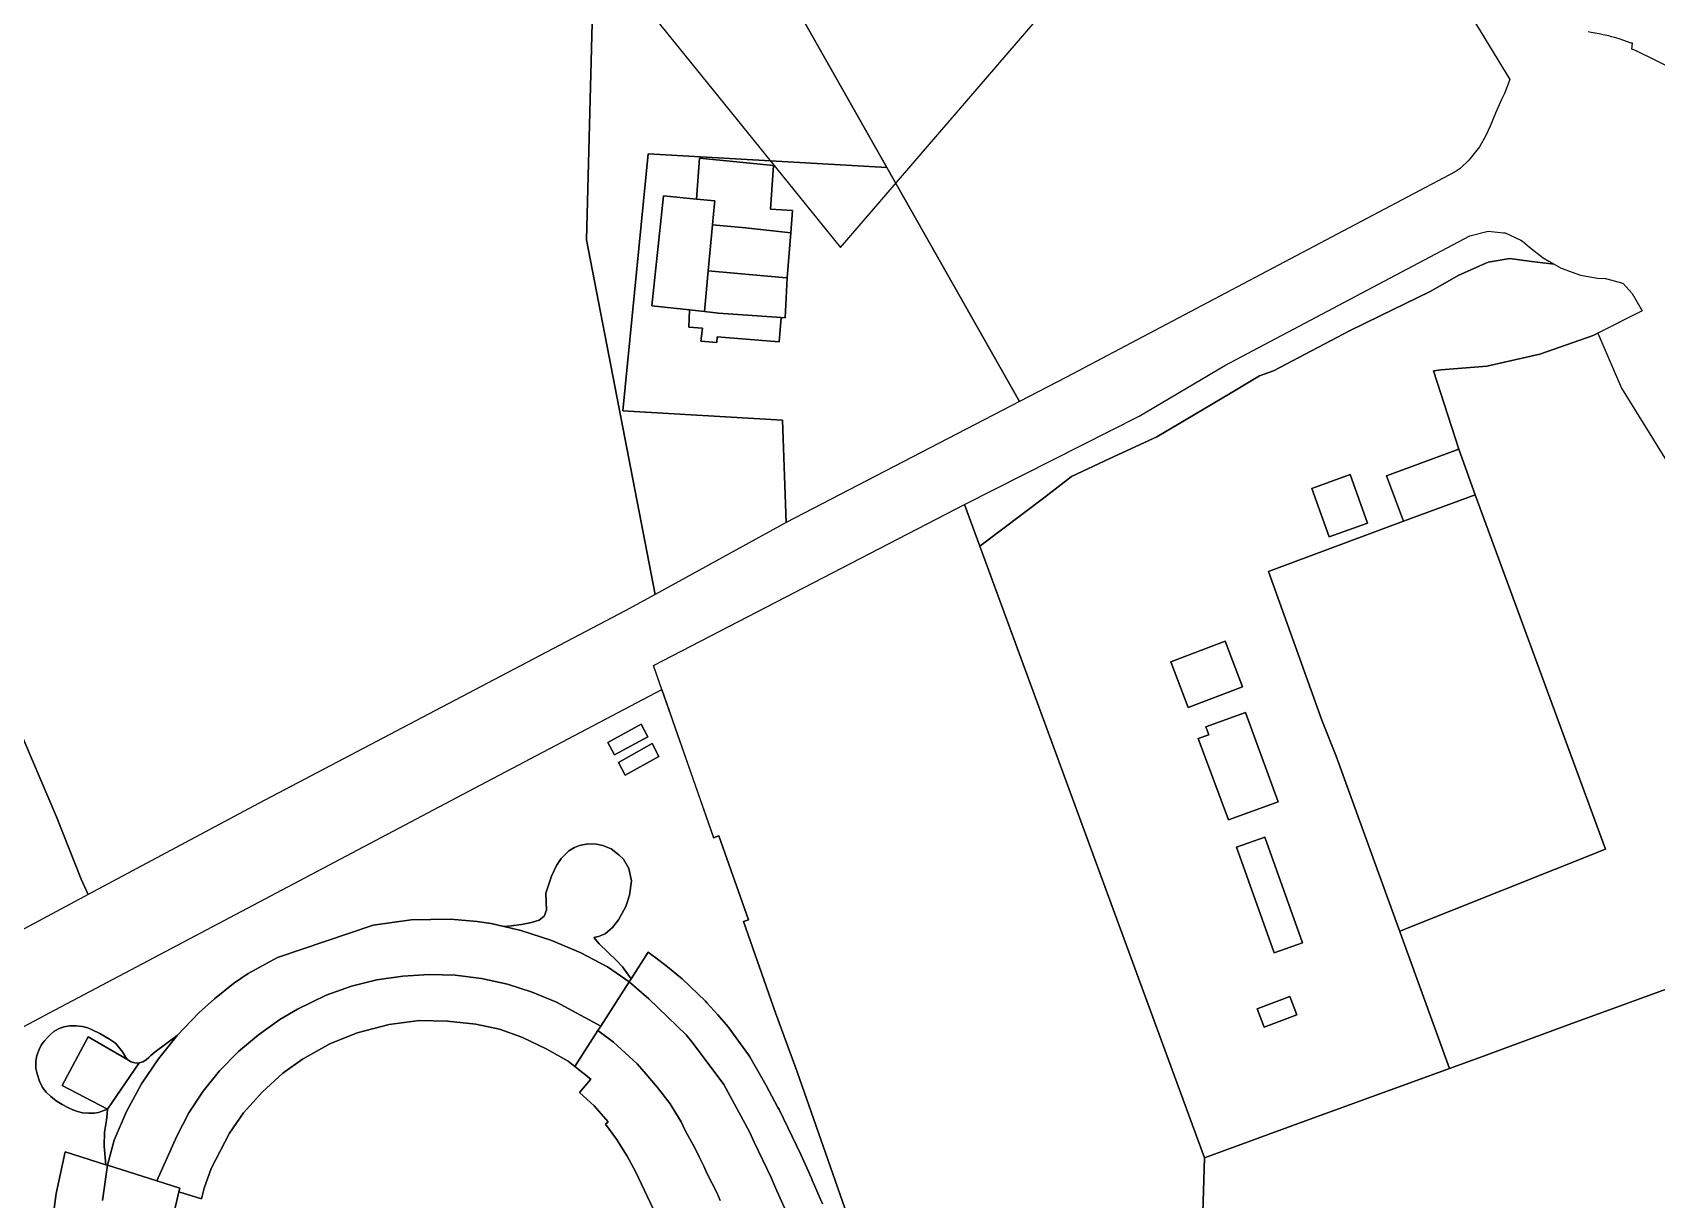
# Model space of a CAD drawing. Header units: millimetres. Extents: x 1888 to 2040, y 1705 to 1894.
# Drawn here: x 1930.7395 to 1931.1197, y 1831.7941 to 1832.0673 of the extents above; entities that cross this region are included whole.
import ezdxf

# ---------------------------------------------------------------- set-up
doc = ezdxf.new("R2010")
doc.units = ezdxf.units.MM

# ---------------------------------------------------------------- blocks, each defined once
blk = doc.blocks.new('mall')
at = {"linetype": 'Continuous'}
for p, q in [((-94635.8, -3830.79), (-93868.1, -4778.78)), ((-93868.1, -4778.78), (-93482.74, -4331.39))]:
    blk.add_line(p, q, dxfattribs=at)

msp = doc.modelspace()

# ---------------------------------------------------------------- linework, layer by layer
for p, q in [((1930.89794, 1832.10916), (1930.93954, 1832.03569)), ((1930.93954, 1832.03569), (1930.89794, 1832.10916)), ((1930.87117, 1832.09317), (1930.86926, 1832.01874)), ((1930.86926, 1832.01874), (1930.87117, 1832.09317)), ((1930.87117, 1832.09317), (1930.86926, 1832.01874)), ((1930.86926, 1832.01874), (1930.87117, 1832.09317)), ((1931.06856, 1832.08384), (1931.08536, 1832.05631)), ((1931.06856, 1832.08384), (1931.08536, 1832.05631)), ((1931.10444, 1832.06724), (1931.1037, 1832.06746)), ((1931.10444, 1832.06724), (1931.1037, 1832.06746)), ((1931.10535, 1832.06712), (1931.10444, 1832.06724)), ((1931.10535, 1832.06712), (1931.10444, 1832.06724)), ((1931.10626, 1832.06693), (1931.10535, 1832.06712)), ((1931.10626, 1832.06693), (1931.10535, 1832.06712)), ((1931.10722, 1832.06675), (1931.10626, 1832.06693)), ((1931.10722, 1832.06675), (1931.10626, 1832.06693)), ((1931.10852, 1832.06646), (1931.10722, 1832.06675)), ((1931.10852, 1832.06646), (1931.10722, 1832.06675)), ((1931.10917, 1832.0663), (1931.10852, 1832.06646)), ((1931.10917, 1832.0663), (1931.10852, 1832.06646)), ((1931.10987, 1832.06609), (1931.10917, 1832.0663)), ((1931.10987, 1832.06609), (1931.10917, 1832.0663)), ((1931.11094, 1832.06581), (1931.10987, 1832.06609)), ((1931.11094, 1832.06581), (1931.10987, 1832.06609)), ((1931.11374, 1832.0648), (1931.11094, 1832.06581)), ((1931.11374, 1832.0648), (1931.11094, 1832.06581)), ((1931.11407, 1832.06479), (1931.11374, 1832.0648)), ((1931.11407, 1832.06479), (1931.11374, 1832.0648)), ((1931.11392, 1832.06336), (1931.11407, 1832.06479)), ((1931.11392, 1832.06336), (1931.11407, 1832.06479)), ((1931.11466, 1832.06317), (1931.11392, 1832.06336)), ((1931.11466, 1832.06317), (1931.11392, 1832.06336)), ((1931.12591, 1832.05761), (1931.11466, 1832.06317)), ((1931.12591, 1832.05761), (1931.11466, 1832.06317)), ((1931.08536, 1832.05631), (1931.08416, 1832.05297)), ((1931.08536, 1832.05631), (1931.08416, 1832.05297)), ((1931.08343, 1832.05156), (1931.08198, 1832.04843)), ((1931.08343, 1832.05156), (1931.08198, 1832.04843)), ((1931.08416, 1832.05297), (1931.08343, 1832.05156)), ((1931.08416, 1832.05297), (1931.08343, 1832.05156)), ((1931.08198, 1832.04843), (1931.08075, 1832.04539)), ((1931.08198, 1832.04843), (1931.08075, 1832.04539)), ((1931.08075, 1832.04539), (1931.07973, 1832.04317)), ((1931.08075, 1832.04539), (1931.07973, 1832.04317)), ((1931.07825, 1832.0405), (1931.07576, 1832.03743)), ((1931.07825, 1832.0405), (1931.07576, 1832.03743)), ((1931.07973, 1832.04317), (1931.07825, 1832.0405)), ((1931.07973, 1832.04317), (1931.07825, 1832.0405)), ((1930.88368, 1832.03888), (1930.87774, 1831.97875)), ((1930.87774, 1831.97875), (1930.88368, 1832.03888)), ((1930.93954, 1832.03569), (1930.88368, 1832.03888)), ((1930.88368, 1832.03888), (1930.93954, 1832.03569)), ((1930.8957, 1832.03783), (1930.89499, 1832.02829)), ((1930.89499, 1832.02829), (1930.8957, 1832.03783)), ((1930.91297, 1832.03616), (1930.8957, 1832.03783)), ((1930.8957, 1832.03783), (1930.91297, 1832.03616)), ((1930.91228, 1832.02596), (1930.91297, 1832.03616)), ((1930.91297, 1832.03616), (1930.91228, 1832.02596)), ((1930.97057, 1831.98089), (1930.93954, 1832.03569)), ((1930.93954, 1832.03569), (1930.97057, 1831.98089)), ((1931.07576, 1832.03743), (1931.07377, 1832.03546)), ((1931.07576, 1832.03743), (1931.07377, 1832.03546)), ((1931.07254, 1832.0347), (1930.98157, 1831.98661)), ((1931.07254, 1832.0347), (1930.98157, 1831.98661)), ((1931.07377, 1832.03546), (1931.07254, 1832.0347)), ((1931.07377, 1832.03546), (1931.07254, 1832.0347)), ((1930.88728, 1832.02905), (1930.88453, 1832.00331)), ((1930.88453, 1832.00331), (1930.88728, 1832.02905)), ((1930.89499, 1832.02829), (1930.88728, 1832.02905)), ((1930.88728, 1832.02905), (1930.89499, 1832.02829)), ((1930.89499, 1832.02829), (1930.89928, 1832.02786)), ((1930.89928, 1832.02786), (1930.89499, 1832.02829)), ((1930.89922, 1832.02724), (1930.89871, 1832.0223)), ((1930.89871, 1832.0223), (1930.89922, 1832.02724)), ((1930.89928, 1832.02786), (1930.89922, 1832.02724)), ((1930.89922, 1832.02724), (1930.89928, 1832.02786)), ((1930.91748, 1832.02561), (1930.91228, 1832.02596)), ((1930.91228, 1832.02596), (1930.91748, 1832.02561)), ((1930.91706, 1832.02042), (1930.91748, 1832.02561)), ((1930.91748, 1832.02561), (1930.91706, 1832.02042)), ((1930.89871, 1832.0223), (1930.89771, 1832.01146)), ((1930.89771, 1832.01146), (1930.89871, 1832.0223)), ((1930.89871, 1832.0223), (1930.90649, 1832.02158)), ((1930.90649, 1832.02158), (1930.89871, 1832.0223)), ((1930.90649, 1832.02158), (1930.91706, 1832.02042)), ((1930.91706, 1832.02042), (1930.90649, 1832.02158)), ((1931.07602, 1832.01971), (1931.0803, 1832.0208)), ((1931.07602, 1832.01971), (1931.0803, 1832.0208)), ((1931.0803, 1832.0208), (1931.08388, 1832.02042)), ((1931.0803, 1832.0208), (1931.08388, 1832.02042)), ((1930.86926, 1832.01874), (1930.88532, 1831.93574)), ((1930.88532, 1831.93574), (1930.86926, 1832.01874)), ((1930.86926, 1832.01874), (1930.88532, 1831.93574)), ((1930.88532, 1831.93574), (1930.86926, 1832.01874)), ((1930.91621, 1832.00989), (1930.91706, 1832.02042)), ((1930.91706, 1832.02042), (1930.91621, 1832.00989)), ((1931.01862, 1831.98935), (1931.07602, 1832.01971)), ((1931.01862, 1831.98935), (1931.07602, 1832.01971)), ((1931.08388, 1832.02042), (1931.08427, 1832.02037)), ((1931.08388, 1832.02042), (1931.08427, 1832.02037)), ((1931.08427, 1832.02037), (1931.08793, 1832.01866)), ((1931.08427, 1832.02037), (1931.08793, 1832.01866)), ((1931.08793, 1832.01866), (1931.08837, 1832.01845)), ((1931.08793, 1832.01866), (1931.08837, 1832.01845)), ((1931.08837, 1832.01845), (1931.08994, 1832.01707)), ((1931.08837, 1832.01845), (1931.08994, 1832.01707)), ((1931.08994, 1832.01707), (1931.09316, 1832.01453)), ((1931.08994, 1832.01707), (1931.09316, 1832.01453)), ((1931.07346, 1832.01047), (1931.08034, 1832.01351)), ((1931.08034, 1832.01351), (1931.07346, 1832.01047)), ((1931.07346, 1832.01047), (1931.08034, 1832.01351)), ((1931.08034, 1832.01351), (1931.07346, 1832.01047)), ((1931.08034, 1832.01351), (1931.08534, 1832.01439)), ((1931.08534, 1832.01439), (1931.08034, 1832.01351)), ((1931.08034, 1832.01351), (1931.08534, 1832.01439)), ((1931.08534, 1832.01439), (1931.08034, 1832.01351)), ((1931.08534, 1832.01439), (1931.09042, 1832.01367)), ((1931.09042, 1832.01367), (1931.08534, 1832.01439)), ((1931.08534, 1832.01439), (1931.09042, 1832.01367)), ((1931.09042, 1832.01367), (1931.08534, 1832.01439)), ((1931.09042, 1832.01367), (1931.09574, 1832.01305)), ((1931.09574, 1832.01305), (1931.09042, 1832.01367)), ((1931.09042, 1832.01367), (1931.09574, 1832.01305)), ((1931.09574, 1832.01305), (1931.09042, 1832.01367)), ((1931.09316, 1832.01453), (1931.09452, 1832.01375)), ((1931.09316, 1832.01453), (1931.09452, 1832.01375)), ((1931.09452, 1832.01375), (1931.09574, 1832.01305)), ((1931.09452, 1832.01375), (1931.09574, 1832.01305)), ((1931.09574, 1832.01305), (1931.0974, 1832.01209)), ((1931.09574, 1832.01305), (1931.0974, 1832.01209)), ((1930.89771, 1832.01146), (1930.89683, 1832.00197)), ((1930.89683, 1832.00197), (1930.89771, 1832.01146)), ((1930.89771, 1832.01146), (1930.91512, 1832.00996)), ((1930.91512, 1832.00996), (1930.89771, 1832.01146)), ((1930.91512, 1832.00996), (1930.91621, 1832.00989)), ((1930.91621, 1832.00989), (1930.91512, 1832.00996)), ((1930.91571, 1832.00052), (1930.91621, 1832.00989)), ((1930.91621, 1832.00989), (1930.91571, 1832.00052)), ((1931.06674, 1832.00663), (1931.07346, 1832.01047)), ((1931.07346, 1832.01047), (1931.06674, 1832.00663)), ((1931.06674, 1832.00663), (1931.07346, 1832.01047)), ((1931.07346, 1832.01047), (1931.06674, 1832.00663)), ((1931.0974, 1832.01209), (1931.10192, 1832.01049)), ((1931.0974, 1832.01209), (1931.10192, 1832.01049)), ((1931.10192, 1832.01049), (1931.10593, 1832.00979)), ((1931.10192, 1832.01049), (1931.10593, 1832.00979)), ((1931.10593, 1832.00979), (1931.10772, 1832.0097)), ((1931.10593, 1832.00979), (1931.10772, 1832.0097)), ((1931.10772, 1832.0097), (1931.10782, 1832.00968)), ((1931.10772, 1832.0097), (1931.10782, 1832.00968)), ((1931.10782, 1832.00968), (1931.10811, 1832.00966)), ((1931.10782, 1832.00968), (1931.10811, 1832.00966)), ((1931.10811, 1832.00966), (1931.11151, 1832.00866)), ((1931.10811, 1832.00966), (1931.11151, 1832.00866)), ((1931.0549, 1832.00087), (1931.06674, 1832.00663)), ((1931.06674, 1832.00663), (1931.0549, 1832.00087)), ((1931.0549, 1832.00087), (1931.06674, 1832.00663)), ((1931.06674, 1832.00663), (1931.0549, 1832.00087)), ((1931.11151, 1832.00866), (1931.11194, 1832.00853)), ((1931.11151, 1832.00866), (1931.11194, 1832.00853)), ((1931.11194, 1832.00853), (1931.11398, 1832.00616)), ((1931.11194, 1832.00853), (1931.11398, 1832.00616)), ((1931.11398, 1832.00616), (1931.11636, 1832.00216)), ((1931.11398, 1832.00616), (1931.11636, 1832.00216)), ((1930.88453, 1832.00331), (1930.89331, 1832.00236)), ((1930.89331, 1832.00236), (1930.88453, 1832.00331)), ((1930.89331, 1832.00236), (1930.89315, 1831.99834)), ((1930.89315, 1831.99834), (1930.89331, 1832.00236)), ((1930.89331, 1832.00236), (1930.89683, 1832.00197)), ((1930.89683, 1832.00197), (1930.89331, 1832.00236)), ((1930.89683, 1832.00197), (1930.90015, 1832.00161)), ((1930.90015, 1832.00161), (1930.89683, 1832.00197)), ((1930.90015, 1832.00161), (1930.91479, 1832.00059)), ((1930.91479, 1832.00059), (1930.90015, 1832.00161)), ((1931.11636, 1832.00216), (1931.10491, 1831.99635)), ((1931.11636, 1832.00216), (1931.10595, 1831.99688)), ((1930.89315, 1831.99834), (1930.8964, 1831.99809)), ((1930.8964, 1831.99809), (1930.89315, 1831.99834)), ((1930.8964, 1831.99809), (1930.89603, 1831.99506)), ((1930.89603, 1831.99506), (1930.8964, 1831.99809)), ((1930.91434, 1831.99487), (1930.91479, 1832.00059)), ((1930.91479, 1832.00059), (1930.91434, 1831.99487)), ((1930.91479, 1832.00059), (1930.91571, 1832.00052)), ((1930.91571, 1832.00052), (1930.91479, 1832.00059)), ((1931.04788, 1831.99745), (1931.0549, 1832.00087)), ((1931.0549, 1832.00087), (1931.04788, 1831.99745)), ((1931.04788, 1831.99745), (1931.0549, 1832.00087)), ((1931.0549, 1832.00087), (1931.04788, 1831.99745)), ((1930.89603, 1831.99506), (1930.89975, 1831.99472)), ((1930.89975, 1831.99472), (1930.89603, 1831.99506)), ((1930.89975, 1831.99472), (1930.89981, 1831.99603)), ((1930.89981, 1831.99603), (1930.89975, 1831.99472)), ((1930.89981, 1831.99603), (1930.91434, 1831.99487)), ((1930.91434, 1831.99487), (1930.89981, 1831.99603)), ((1931.03003, 1831.98812), (1931.04788, 1831.99745)), ((1931.04788, 1831.99745), (1931.03003, 1831.98812)), ((1931.03003, 1831.98812), (1931.04788, 1831.99745)), ((1931.04788, 1831.99745), (1931.03003, 1831.98812)), ((1931.10491, 1831.99635), (1931.09236, 1831.99203)), ((1931.09236, 1831.99203), (1931.10491, 1831.99635)), ((1931.10491, 1831.99635), (1931.09236, 1831.99203)), ((1931.09236, 1831.99203), (1931.10491, 1831.99635)), ((1931.10491, 1831.99635), (1931.10595, 1831.99688)), ((1931.10595, 1831.99688), (1931.10491, 1831.99635)), ((1931.10491, 1831.99635), (1931.10595, 1831.99688)), ((1931.10595, 1831.99688), (1931.11149, 1831.98406)), ((1931.10595, 1831.99688), (1931.11149, 1831.98406)), ((1931.09236, 1831.99203), (1931.08002, 1831.98915)), ((1931.08002, 1831.98915), (1931.09236, 1831.99203)), ((1931.09236, 1831.99203), (1931.08002, 1831.98915)), ((1931.08002, 1831.98915), (1931.09236, 1831.99203)), ((1930.98157, 1831.98661), (1930.97057, 1831.98089)), ((1930.98157, 1831.98661), (1930.97057, 1831.98089)), ((1930.9986, 1831.97749), (1931.01862, 1831.98935)), ((1930.9986, 1831.97749), (1931.01862, 1831.98935)), ((1931.02016, 1831.98298), (1931.02674, 1831.98689)), ((1931.02674, 1831.98689), (1931.02016, 1831.98298)), ((1931.02016, 1831.98298), (1931.02674, 1831.98689)), ((1931.02674, 1831.98689), (1931.02016, 1831.98298)), ((1931.02674, 1831.98689), (1931.03003, 1831.98812)), ((1931.03003, 1831.98812), (1931.02674, 1831.98689)), ((1931.02674, 1831.98689), (1931.03003, 1831.98812)), ((1931.03003, 1831.98812), (1931.02674, 1831.98689)), ((1931.06931, 1831.98836), (1931.06747, 1831.9881)), ((1931.06747, 1831.9881), (1931.06931, 1831.98836)), ((1931.06931, 1831.98836), (1931.06747, 1831.9881)), ((1931.06747, 1831.9881), (1931.06931, 1831.98836)), ((1931.06747, 1831.9881), (1931.07343, 1831.96977)), ((1931.07343, 1831.96977), (1931.06747, 1831.9881)), ((1931.06747, 1831.9881), (1931.07343, 1831.96977)), ((1931.07343, 1831.96977), (1931.06747, 1831.9881)), ((1931.08002, 1831.98915), (1931.06931, 1831.98836)), ((1931.06931, 1831.98836), (1931.08002, 1831.98915)), ((1931.08002, 1831.98915), (1931.06931, 1831.98836)), ((1931.06931, 1831.98836), (1931.08002, 1831.98915)), ((1931.0113, 1831.97772), (1931.02016, 1831.98298)), ((1931.02016, 1831.98298), (1931.0113, 1831.97772)), ((1931.0113, 1831.97772), (1931.02016, 1831.98298)), ((1931.02016, 1831.98298), (1931.0113, 1831.97772)), ((1931.11149, 1831.98406), (1931.12306, 1831.96535)), ((1931.11149, 1831.98406), (1931.12306, 1831.96535)), ((1930.87774, 1831.97875), (1930.91508, 1831.97656)), ((1930.91508, 1831.97656), (1930.87774, 1831.97875)), ((1930.97057, 1831.98089), (1930.91599, 1831.95256)), ((1930.97057, 1831.98089), (1930.91599, 1831.95256)), ((1930.91508, 1831.97656), (1930.91599, 1831.95256)), ((1930.91599, 1831.95256), (1930.91508, 1831.97656)), ((1930.95806, 1831.95695), (1930.9986, 1831.97749)), ((1930.95806, 1831.95695), (1930.9986, 1831.97749)), ((1931.00273, 1831.97263), (1931.0113, 1831.97772)), ((1931.0113, 1831.97772), (1931.00273, 1831.97263)), ((1931.00273, 1831.97263), (1931.0113, 1831.97772)), ((1931.0113, 1831.97772), (1931.00273, 1831.97263)), ((1930.99177, 1831.96755), (1931.00273, 1831.97263)), ((1931.00273, 1831.97263), (1930.99177, 1831.96755)), ((1930.99177, 1831.96755), (1931.00273, 1831.97263)), ((1931.00273, 1831.97263), (1930.99177, 1831.96755)), ((1930.98276, 1831.96338), (1930.99177, 1831.96755)), ((1930.99177, 1831.96755), (1930.98276, 1831.96338)), ((1930.98276, 1831.96338), (1930.99177, 1831.96755)), ((1930.99177, 1831.96755), (1930.98276, 1831.96338)), ((1931.07343, 1831.96977), (1931.0565, 1831.96349)), ((1931.0565, 1831.96349), (1931.07343, 1831.96977)), ((1931.07725, 1831.95908), (1931.07343, 1831.96977)), ((1931.07343, 1831.96977), (1931.07725, 1831.95908)), ((1931.07343, 1831.96977), (1931.07725, 1831.95908)), ((1931.07725, 1831.95908), (1931.07343, 1831.96977)), ((1931.04803, 1831.9638), (1931.03899, 1831.96057)), ((1931.03899, 1831.96057), (1931.04803, 1831.9638)), ((1931.05209, 1831.95244), (1931.04803, 1831.9638)), ((1931.04803, 1831.9638), (1931.05209, 1831.95244)), ((1931.0565, 1831.96349), (1931.0605, 1831.95289)), ((1931.0605, 1831.95289), (1931.0565, 1831.96349)), ((1930.97655, 1831.9585), (1930.98276, 1831.96338)), ((1930.98276, 1831.96338), (1930.97655, 1831.9585)), ((1930.97655, 1831.9585), (1930.98276, 1831.96338)), ((1930.98276, 1831.96338), (1930.97655, 1831.9585)), ((1931.03899, 1831.96057), (1931.04305, 1831.94921)), ((1931.04305, 1831.94921), (1931.03899, 1831.96057)), ((1930.8849, 1831.9191), (1930.95775, 1831.95679)), ((1930.8849, 1831.9191), (1930.95775, 1831.95679)), ((1930.95775, 1831.95679), (1930.95806, 1831.95695)), ((1930.95775, 1831.95679), (1930.95806, 1831.95695)), ((1930.96133, 1831.94706), (1930.95775, 1831.95679)), ((1930.95775, 1831.95679), (1931.01391, 1831.80391)), ((1930.95775, 1831.95679), (1931.01391, 1831.80391)), ((1930.96133, 1831.94706), (1930.95775, 1831.95679)), ((1930.96133, 1831.94706), (1930.97655, 1831.9585)), ((1930.97655, 1831.9585), (1930.96133, 1831.94706)), ((1930.96133, 1831.94706), (1930.97655, 1831.9585)), ((1930.97655, 1831.9585), (1930.96133, 1831.94706)), ((1931.07725, 1831.95908), (1931.0605, 1831.95289)), ((1931.0605, 1831.95289), (1931.07725, 1831.95908)), ((1931.07725, 1831.95908), (1931.0605, 1831.95289)), ((1931.0605, 1831.95289), (1931.07725, 1831.95908)), ((1931.10778, 1831.87611), (1931.07725, 1831.95908)), ((1931.07725, 1831.95908), (1931.10778, 1831.87611)), ((1930.91599, 1831.95256), (1930.88532, 1831.93574)), ((1930.91599, 1831.95256), (1930.88532, 1831.93574)), ((1931.0605, 1831.95289), (1931.03013, 1831.94156)), ((1931.03013, 1831.94156), (1931.0605, 1831.95289)), ((1931.0605, 1831.95289), (1931.03013, 1831.94156)), ((1931.03013, 1831.94156), (1931.0605, 1831.95289)), ((1931.04305, 1831.94921), (1931.05209, 1831.95244)), ((1931.05209, 1831.95244), (1931.04305, 1831.94921)), ((1930.96694, 1831.93178), (1930.96133, 1831.94706)), ((1931.01391, 1831.80391), (1930.96133, 1831.94706)), ((1931.03013, 1831.94156), (1931.02889, 1831.9411)), ((1931.02889, 1831.9411), (1931.03013, 1831.94156)), ((1931.03013, 1831.94156), (1931.02889, 1831.9411)), ((1931.02889, 1831.9411), (1931.03013, 1831.94156)), ((1931.02889, 1831.9411), (1931.04135, 1831.90631)), ((1931.04135, 1831.90631), (1931.02889, 1831.9411)), ((1931.02889, 1831.9411), (1931.04135, 1831.90631)), ((1931.04135, 1831.90631), (1931.02889, 1831.9411)), ((1930.88532, 1831.93574), (1930.87831, 1831.93189)), ((1930.88532, 1831.93574), (1930.87831, 1831.93189)), ((1930.87831, 1831.93189), (1930.79246, 1831.88682)), ((1930.87831, 1831.93189), (1930.79246, 1831.88682)), ((1931.01391, 1831.80391), (1930.96694, 1831.93178)), ((1931.01875, 1831.92485), (1931.00598, 1831.92)), ((1931.00598, 1831.92), (1931.01875, 1831.92485)), ((1931.02283, 1831.91413), (1931.01875, 1831.92485)), ((1931.01875, 1831.92485), (1931.02283, 1831.91413)), ((1930.88686, 1831.91351), (1930.8849, 1831.9191)), ((1930.88686, 1831.91351), (1930.8849, 1831.9191)), ((1931.00598, 1831.92), (1931.01006, 1831.90928)), ((1931.01006, 1831.90928), (1931.00598, 1831.92)), ((1931.01006, 1831.90928), (1931.02283, 1831.91413)), ((1931.02283, 1831.91413), (1931.01006, 1831.90928)), ((1930.84303, 1831.89043), (1930.88686, 1831.91351)), ((1930.84303, 1831.89043), (1930.88686, 1831.91351)), ((1930.88686, 1831.91351), (1930.899, 1831.87881)), ((1930.89894, 1831.879), (1930.88686, 1831.91351)), ((1930.88686, 1831.91351), (1930.899, 1831.87881)), ((1930.89894, 1831.879), (1930.88686, 1831.91351)), ((1931.02353, 1831.90816), (1931.01422, 1831.90479)), ((1931.01422, 1831.90479), (1931.02353, 1831.90816)), ((1931.03112, 1831.88725), (1931.02353, 1831.90816)), ((1931.02353, 1831.90816), (1931.03112, 1831.88725)), ((1930.73575, 1831.90585), (1930.74515, 1831.88367)), ((1930.74515, 1831.88367), (1930.73575, 1831.90585)), ((1930.73575, 1831.90585), (1930.74515, 1831.88367)), ((1930.74515, 1831.88367), (1930.73575, 1831.90585)), ((1930.87419, 1831.90107), (1930.88206, 1831.90538)), ((1930.88206, 1831.90538), (1930.87419, 1831.90107)), ((1930.88206, 1831.90538), (1930.88358, 1831.90244)), ((1930.88358, 1831.90244), (1930.88206, 1831.90538)), ((1931.01492, 1831.90292), (1931.01243, 1831.90203)), ((1931.01243, 1831.90203), (1931.01492, 1831.90292)), ((1931.01422, 1831.90479), (1931.01492, 1831.90292)), ((1931.01492, 1831.90292), (1931.01422, 1831.90479)), ((1931.04135, 1831.90631), (1931.0447, 1831.89792)), ((1931.0447, 1831.89792), (1931.04135, 1831.90631)), ((1931.04135, 1831.90631), (1931.0447, 1831.89792)), ((1931.0447, 1831.89792), (1931.04135, 1831.90631)), ((1930.87578, 1831.89822), (1930.87419, 1831.90107)), ((1930.87419, 1831.90107), (1930.87578, 1831.89822)), ((1930.88358, 1831.90244), (1930.87578, 1831.89822)), ((1930.87578, 1831.89822), (1930.88358, 1831.90244)), ((1930.87671, 1831.89644), (1930.88457, 1831.90084)), ((1930.88457, 1831.90084), (1930.87671, 1831.89644)), ((1930.88457, 1831.90084), (1930.88616, 1831.89784)), ((1930.88616, 1831.89784), (1930.88457, 1831.90084)), ((1931.01243, 1831.90203), (1931.01952, 1831.88297)), ((1931.01952, 1831.88297), (1931.01243, 1831.90203)), ((1930.87825, 1831.89348), (1930.87671, 1831.89644)), ((1930.87671, 1831.89644), (1930.87825, 1831.89348)), ((1930.88616, 1831.89784), (1930.87825, 1831.89348)), ((1930.87825, 1831.89348), (1930.88616, 1831.89784)), ((1931.0447, 1831.89792), (1931.07126, 1831.82481)), ((1931.05959, 1831.85693), (1931.0447, 1831.89792)), ((1931.0447, 1831.89792), (1931.07126, 1831.82481)), ((1931.07126, 1831.82481), (1931.0447, 1831.89792)), ((1930.74483, 1831.83854), (1930.84303, 1831.89043)), ((1930.74483, 1831.83854), (1930.84303, 1831.89043)), ((1930.74515, 1831.88367), (1930.75097, 1831.86914)), ((1930.75097, 1831.86914), (1930.74515, 1831.88367)), ((1930.74515, 1831.88367), (1930.75097, 1831.86914)), ((1930.75097, 1831.86914), (1930.74515, 1831.88367)), ((1930.79246, 1831.88682), (1930.75256, 1831.86552)), ((1930.79246, 1831.88682), (1930.75256, 1831.86552)), ((1931.01952, 1831.88297), (1931.03112, 1831.88725)), ((1931.03112, 1831.88725), (1931.01952, 1831.88297)), ((1930.86645, 1831.87653), (1930.86509, 1831.87573)), ((1930.86509, 1831.87573), (1930.86645, 1831.87653)), ((1930.8676, 1831.87701), (1930.86645, 1831.87653)), ((1930.86645, 1831.87653), (1930.8676, 1831.87701)), ((1930.86955, 1831.87741), (1930.8676, 1831.87701)), ((1930.8676, 1831.87701), (1930.86955, 1831.87741)), ((1930.87157, 1831.8773), (1930.86955, 1831.87741)), ((1930.86955, 1831.87741), (1930.87157, 1831.8773)), ((1930.87308, 1831.877), (1930.87157, 1831.8773)), ((1930.87157, 1831.8773), (1930.87308, 1831.877)), ((1930.87497, 1831.87618), (1930.87308, 1831.877)), ((1930.87308, 1831.877), (1930.87497, 1831.87618)), ((1930.87683, 1831.87484), (1930.87497, 1831.87618)), ((1930.87497, 1831.87618), (1930.87683, 1831.87484)), ((1930.899, 1831.87881), (1930.89894, 1831.879)), ((1930.899, 1831.87881), (1930.89894, 1831.879)), ((1930.899, 1831.87881), (1930.90021, 1831.87928)), ((1930.899, 1831.87881), (1930.90021, 1831.87928)), ((1930.89988, 1831.87915), (1930.899, 1831.87881)), ((1930.89988, 1831.87915), (1930.899, 1831.87881)), ((1930.90021, 1831.87928), (1930.89988, 1831.87915)), ((1930.90021, 1831.87928), (1930.89988, 1831.87915)), ((1930.90021, 1831.87928), (1930.90712, 1831.85963)), ((1930.90712, 1831.85963), (1930.90021, 1831.87928)), ((1930.90021, 1831.87928), (1930.90712, 1831.85963)), ((1930.90712, 1831.85963), (1930.90021, 1831.87928)), ((1931.02805, 1831.87896), (1931.02138, 1831.87659)), ((1931.02138, 1831.87659), (1931.02805, 1831.87896)), ((1931.02138, 1831.87659), (1931.03018, 1831.85188)), ((1931.03018, 1831.85188), (1931.02138, 1831.87659)), ((1931.03684, 1831.85425), (1931.02805, 1831.87896)), ((1931.02805, 1831.87896), (1931.03684, 1831.85425)), ((1931.05959, 1831.85693), (1931.10778, 1831.87611)), ((1931.10778, 1831.87611), (1931.05959, 1831.85693)), ((1930.86223, 1831.87235), (1930.86107, 1831.86985)), ((1930.86107, 1831.86985), (1930.86223, 1831.87235)), ((1930.86329, 1831.87392), (1930.86223, 1831.87235)), ((1930.86223, 1831.87235), (1930.86329, 1831.87392)), ((1930.86509, 1831.87573), (1930.86329, 1831.87392)), ((1930.86329, 1831.87392), (1930.86509, 1831.87573)), ((1930.87792, 1831.87377), (1930.87683, 1831.87484)), ((1930.87683, 1831.87484), (1930.87792, 1831.87377)), ((1930.87913, 1831.87165), (1930.87792, 1831.87377)), ((1930.87792, 1831.87377), (1930.87913, 1831.87165)), ((1930.75097, 1831.86914), (1930.75256, 1831.86552)), ((1930.75256, 1831.86552), (1930.75097, 1831.86914)), ((1930.75097, 1831.86914), (1930.75256, 1831.86552)), ((1930.75256, 1831.86552), (1930.75097, 1831.86914)), ((1930.86107, 1831.86985), (1930.85975, 1831.86582)), ((1930.85975, 1831.86582), (1930.86107, 1831.86985)), ((1930.87977, 1831.86873), (1930.87913, 1831.87165)), ((1930.87913, 1831.87165), (1930.87977, 1831.86873)), ((1930.87929, 1831.86538), (1930.87977, 1831.86873)), ((1930.87977, 1831.86873), (1930.87929, 1831.86538)), ((1930.75256, 1831.86552), (1930.7006, 1831.83772)), ((1930.75256, 1831.86552), (1930.7006, 1831.83772)), ((1930.85975, 1831.86582), (1930.85984, 1831.86186)), ((1930.85984, 1831.86186), (1930.85975, 1831.86582)), ((1930.87843, 1831.86275), (1930.87929, 1831.86538)), ((1930.87929, 1831.86538), (1930.87843, 1831.86275)), ((1930.85984, 1831.86186), (1930.85935, 1831.86047)), ((1930.85935, 1831.86047), (1930.85984, 1831.86186)), ((1930.8767, 1831.85958), (1930.87843, 1831.86275)), ((1930.87843, 1831.86275), (1930.8767, 1831.85958)), ((1930.79686, 1831.85078), (1930.8193, 1831.85835)), ((1930.8193, 1831.85835), (1930.79686, 1831.85078)), ((1930.8193, 1831.85835), (1930.82818, 1831.8596)), ((1930.82818, 1831.8596), (1930.8193, 1831.85835)), ((1930.82818, 1831.8596), (1930.83742, 1831.85974)), ((1930.83742, 1831.85974), (1930.82818, 1831.8596)), ((1930.83742, 1831.85974), (1930.84361, 1831.85919)), ((1930.84361, 1831.85919), (1930.83742, 1831.85974)), ((1930.84361, 1831.85919), (1930.84694, 1831.85872)), ((1930.84694, 1831.85872), (1930.84361, 1831.85919)), ((1930.84694, 1831.85872), (1930.84987, 1831.85807)), ((1930.84987, 1831.85807), (1930.84694, 1831.85872)), ((1930.84987, 1831.85807), (1930.84992, 1831.85806)), ((1930.84992, 1831.85806), (1930.84987, 1831.85807)), ((1930.85162, 1831.85819), (1930.84992, 1831.85806)), ((1930.84992, 1831.85806), (1930.85162, 1831.85819)), ((1930.84992, 1831.85806), (1930.85384, 1831.85712)), ((1930.85384, 1831.85712), (1930.84992, 1831.85806)), ((1930.85403, 1831.85854), (1930.85162, 1831.85819)), ((1930.85162, 1831.85819), (1930.85403, 1831.85854)), ((1930.85384, 1831.85712), (1930.8609, 1831.85486)), ((1930.8609, 1831.85486), (1930.85384, 1831.85712)), ((1930.85635, 1831.85895), (1930.85403, 1831.85854)), ((1930.85403, 1831.85854), (1930.85635, 1831.85895)), ((1930.85818, 1831.85951), (1930.85635, 1831.85895)), ((1930.85635, 1831.85895), (1930.85818, 1831.85951)), ((1930.85935, 1831.86047), (1930.85818, 1831.85951)), ((1930.85818, 1831.85951), (1930.85935, 1831.86047)), ((1930.87363, 1831.85634), (1930.87528, 1831.85778)), ((1930.87528, 1831.85778), (1930.87363, 1831.85634)), ((1930.87528, 1831.85778), (1930.8767, 1831.85958)), ((1930.8767, 1831.85958), (1930.87528, 1831.85778)), ((1930.90712, 1831.85963), (1930.90598, 1831.85922)), ((1930.90598, 1831.85922), (1930.90712, 1831.85963)), ((1930.90712, 1831.85963), (1930.90598, 1831.85922)), ((1930.90598, 1831.85922), (1930.90712, 1831.85963)), ((1930.90598, 1831.85922), (1930.91347, 1831.83783)), ((1930.91347, 1831.83783), (1930.90598, 1831.85922)), ((1930.90598, 1831.85922), (1930.91347, 1831.83783)), ((1930.91347, 1831.83783), (1930.90598, 1831.85922)), ((1930.8609, 1831.85486), (1930.86777, 1831.85198)), ((1930.86777, 1831.85198), (1930.8609, 1831.85486)), ((1930.87092, 1831.85543), (1930.87206, 1831.85572)), ((1930.87206, 1831.85572), (1930.87092, 1831.85543)), ((1930.87217, 1831.85395), (1930.87092, 1831.85543)), ((1930.87092, 1831.85543), (1930.87217, 1831.85395)), ((1930.87206, 1831.85572), (1930.87363, 1831.85634)), ((1930.87363, 1831.85634), (1930.87206, 1831.85572)), ((1930.87629, 1831.85007), (1930.87217, 1831.85395)), ((1930.87217, 1831.85395), (1930.87629, 1831.85007)), ((1931.03018, 1831.85188), (1931.03684, 1831.85425)), ((1931.03684, 1831.85425), (1931.03018, 1831.85188)), ((1931.07126, 1831.82481), (1931.05959, 1831.85693)), ((1930.79007, 1831.84703), (1930.79686, 1831.85078)), ((1930.79686, 1831.85078), (1930.79007, 1831.84703)), ((1930.86777, 1831.85198), (1930.87416, 1831.84856)), ((1930.87416, 1831.84856), (1930.86777, 1831.85198)), ((1930.87769, 1831.84857), (1930.87629, 1831.85007)), ((1930.87629, 1831.85007), (1930.87769, 1831.84857)), ((1930.88365, 1831.85204), (1930.87966, 1831.84581)), ((1930.87966, 1831.84581), (1930.88365, 1831.85204)), ((1930.88465, 1831.85125), (1930.88365, 1831.85204)), ((1930.88365, 1831.85204), (1930.88465, 1831.85125)), ((1930.88518, 1831.8509), (1930.88465, 1831.85125)), ((1930.88465, 1831.85125), (1930.88518, 1831.8509)), ((1930.88818, 1831.84856), (1930.88518, 1831.8509)), ((1930.88518, 1831.8509), (1930.88818, 1831.84856)), ((1930.7866, 1831.84469), (1930.79007, 1831.84703)), ((1930.79007, 1831.84703), (1930.7866, 1831.84469)), ((1930.82627, 1831.84641), (1930.82013, 1831.84554)), ((1930.82013, 1831.84554), (1930.82627, 1831.84641)), ((1930.83237, 1831.84681), (1930.82627, 1831.84641)), ((1930.82627, 1831.84641), (1930.83237, 1831.84681)), ((1930.8385, 1831.84661), (1930.83237, 1831.84681)), ((1930.83237, 1831.84681), (1930.8385, 1831.84661)), ((1930.84469, 1831.84587), (1930.8385, 1831.84661)), ((1930.8385, 1831.84661), (1930.84469, 1831.84587)), ((1930.85073, 1831.84454), (1930.84469, 1831.84587)), ((1930.84469, 1831.84587), (1930.85073, 1831.84454)), ((1930.87416, 1831.84856), (1930.87919, 1831.84508)), ((1930.87919, 1831.84508), (1930.87416, 1831.84856)), ((1930.87847, 1831.84752), (1930.87769, 1831.84857)), ((1930.87769, 1831.84857), (1930.87847, 1831.84752)), ((1930.87966, 1831.84581), (1930.87847, 1831.84752)), ((1930.87847, 1831.84752), (1930.87966, 1831.84581)), ((1930.87966, 1831.84581), (1930.87919, 1831.84508)), ((1930.87919, 1831.84508), (1930.87966, 1831.84581)), ((1930.8912, 1831.84612), (1930.88818, 1831.84856)), ((1930.88818, 1831.84856), (1930.8912, 1831.84612)), ((1930.89162, 1831.84581), (1930.8912, 1831.84612)), ((1930.8912, 1831.84612), (1930.89162, 1831.84581)), ((1930.89708, 1831.84057), (1930.89162, 1831.84581)), ((1930.89162, 1831.84581), (1930.89708, 1831.84057)), ((1931.0984, 1831.83478), (1931.12875, 1831.84587)), ((1931.12875, 1831.84587), (1931.0984, 1831.83478)), ((1931.0984, 1831.83478), (1931.12875, 1831.84587)), ((1931.12875, 1831.84587), (1931.0984, 1831.83478)), ((1930.78216, 1831.84114), (1930.7866, 1831.84469)), ((1930.7866, 1831.84469), (1930.78216, 1831.84114)), ((1930.80827, 1831.84195), (1930.80158, 1831.83871)), ((1930.80158, 1831.83871), (1930.80827, 1831.84195)), ((1930.8142, 1831.84406), (1930.80827, 1831.84195)), ((1930.80827, 1831.84195), (1930.8142, 1831.84406)), ((1930.82013, 1831.84554), (1930.8142, 1831.84406)), ((1930.8142, 1831.84406), (1930.82013, 1831.84554)), ((1930.85655, 1831.84263), (1930.85073, 1831.84454)), ((1930.85073, 1831.84454), (1930.85655, 1831.84263)), ((1930.86222, 1831.8403), (1930.85655, 1831.84263)), ((1930.85655, 1831.84263), (1930.86222, 1831.8403)), ((1930.87919, 1831.84508), (1930.87256, 1831.83474)), ((1930.87256, 1831.83474), (1930.87919, 1831.84508)), ((1930.87919, 1831.84508), (1930.88381, 1831.84108)), ((1930.88381, 1831.84108), (1930.87919, 1831.84508)), ((1930.72708, 1831.82908), (1930.74483, 1831.83854)), ((1930.72708, 1831.82908), (1930.74483, 1831.83854)), ((1930.77846, 1831.83783), (1930.78216, 1831.84114)), ((1930.78216, 1831.84114), (1930.77846, 1831.83783)), ((1930.80158, 1831.83871), (1930.79744, 1831.83629)), ((1930.79744, 1831.83629), (1930.80158, 1831.83871)), ((1930.87256, 1831.83474), (1930.86222, 1831.8403)), ((1930.86222, 1831.8403), (1930.87256, 1831.83474)), ((1930.88381, 1831.84108), (1930.8926, 1831.83269)), ((1930.8926, 1831.83269), (1930.88381, 1831.84108)), ((1930.89741, 1831.84018), (1930.89708, 1831.84057)), ((1930.89708, 1831.84057), (1930.89741, 1831.84018)), ((1930.89995, 1831.83737), (1930.89741, 1831.84018)), ((1930.89741, 1831.84018), (1930.89995, 1831.83737)), ((1931.03386, 1831.84166), (1931.02625, 1831.83876)), ((1931.02625, 1831.83876), (1931.03386, 1831.84166)), ((1931.02625, 1831.83876), (1931.02787, 1831.8345)), ((1931.02787, 1831.8345), (1931.02625, 1831.83876)), ((1931.03549, 1831.8374), (1931.03386, 1831.84166)), ((1931.03386, 1831.84166), (1931.03549, 1831.8374)), ((1930.74688, 1831.83456), (1930.74561, 1831.83408)), ((1930.74561, 1831.83408), (1930.74688, 1831.83456)), ((1930.74826, 1831.8348), (1930.74688, 1831.83456)), ((1930.74688, 1831.83456), (1930.74826, 1831.8348)), ((1930.74977, 1831.83482), (1930.74826, 1831.8348)), ((1930.74826, 1831.8348), (1930.74977, 1831.83482)), ((1930.75122, 1831.83464), (1930.74977, 1831.83482)), ((1930.74977, 1831.83482), (1930.75122, 1831.83464)), ((1930.75247, 1831.83431), (1930.75122, 1831.83464)), ((1930.75122, 1831.83464), (1930.75247, 1831.83431)), ((1930.7535, 1831.83386), (1930.75247, 1831.83431)), ((1930.75247, 1831.83431), (1930.7535, 1831.83386)), ((1930.77338, 1831.83256), (1930.77846, 1831.83783)), ((1930.77846, 1831.83783), (1930.77338, 1831.83256)), ((1930.79744, 1831.83629), (1930.79245, 1831.83269)), ((1930.79245, 1831.83269), (1930.79744, 1831.83629)), ((1930.82306, 1831.83513), (1930.81556, 1831.83317)), ((1930.81556, 1831.83317), (1930.82306, 1831.83513)), ((1930.8301, 1831.836), (1930.82306, 1831.83513)), ((1930.82306, 1831.83513), (1930.8301, 1831.836)), ((1930.83672, 1831.83588), (1930.8301, 1831.836)), ((1930.8301, 1831.836), (1930.83672, 1831.83588)), ((1930.84334, 1831.83516), (1930.83672, 1831.83588)), ((1930.83672, 1831.83588), (1930.84334, 1831.83516)), ((1930.84887, 1831.83397), (1930.84334, 1831.83516)), ((1930.84334, 1831.83516), (1930.84887, 1831.83397)), ((1930.87191, 1831.83372), (1930.87256, 1831.83474)), ((1930.87256, 1831.83474), (1930.87191, 1831.83372)), ((1930.9024, 1831.83456), (1930.89995, 1831.83737)), ((1930.89995, 1831.83737), (1930.9024, 1831.83456)), ((1930.90716, 1831.828), (1930.9024, 1831.83456)), ((1930.9024, 1831.83456), (1930.90716, 1831.828)), ((1930.91347, 1831.83783), (1930.91851, 1831.82405)), ((1930.91851, 1831.82405), (1930.91347, 1831.83783)), ((1930.91347, 1831.83783), (1930.91851, 1831.82405)), ((1930.91851, 1831.82405), (1930.91347, 1831.83783)), ((1931.02787, 1831.8345), (1931.03549, 1831.8374)), ((1931.03549, 1831.8374), (1931.02787, 1831.8345)), ((1931.07835, 1831.82738), (1931.0984, 1831.83478)), ((1931.0984, 1831.83478), (1931.07835, 1831.82738)), ((1931.07835, 1831.82738), (1931.0984, 1831.83478)), ((1931.0984, 1831.83478), (1931.07835, 1831.82738)), ((1930.74226, 1831.83121), (1930.74161, 1831.83028)), ((1930.74161, 1831.83028), (1930.74226, 1831.83121)), ((1930.74311, 1831.83217), (1930.74226, 1831.83121)), ((1930.74226, 1831.83121), (1930.74311, 1831.83217)), ((1930.74383, 1831.83286), (1930.74311, 1831.83217)), ((1930.74311, 1831.83217), (1930.74383, 1831.83286)), ((1930.74454, 1831.83343), (1930.74383, 1831.83286)), ((1930.74383, 1831.83286), (1930.74454, 1831.83343)), ((1930.74561, 1831.83408), (1930.74454, 1831.83343)), ((1930.74454, 1831.83343), (1930.74561, 1831.83408)), ((1930.7526, 1831.83219), (1930.74647, 1831.82079)), ((1930.74647, 1831.82079), (1930.7526, 1831.83219)), ((1930.762, 1831.82674), (1930.7526, 1831.83219)), ((1930.7526, 1831.83219), (1930.762, 1831.82674)), ((1930.75531, 1831.83298), (1930.7535, 1831.83386)), ((1930.7535, 1831.83386), (1930.75531, 1831.83298)), ((1930.75761, 1831.83164), (1930.75531, 1831.83298)), ((1930.75531, 1831.83298), (1930.75761, 1831.83164)), ((1930.75895, 1831.83071), (1930.75761, 1831.83164)), ((1930.75761, 1831.83164), (1930.75895, 1831.83071)), ((1930.76002, 1831.82952), (1930.75895, 1831.83071)), ((1930.75895, 1831.83071), (1930.76002, 1831.82952)), ((1930.77338, 1831.83256), (1930.7683, 1831.8287)), ((1930.7683, 1831.8287), (1930.77338, 1831.83256)), ((1930.76901, 1831.8271), (1930.77313, 1831.83213)), ((1930.77313, 1831.83213), (1930.76901, 1831.8271)), ((1930.77313, 1831.83213), (1930.77338, 1831.83256)), ((1930.77338, 1831.83256), (1930.77313, 1831.83213)), ((1930.79245, 1831.83269), (1930.78774, 1831.82876)), ((1930.78774, 1831.82876), (1930.79245, 1831.83269)), ((1930.80914, 1831.83059), (1930.80275, 1831.82702)), ((1930.80275, 1831.82702), (1930.80914, 1831.83059)), ((1930.81556, 1831.83317), (1930.80914, 1831.83059)), ((1930.80914, 1831.83059), (1930.81556, 1831.83317)), ((1930.85406, 1831.8321), (1930.84887, 1831.83397)), ((1930.84887, 1831.83397), (1930.85406, 1831.8321)), ((1930.85994, 1831.82936), (1930.85406, 1831.8321)), ((1930.85406, 1831.8321), (1930.85994, 1831.82936)), ((1930.87191, 1831.83372), (1930.86652, 1831.82527)), ((1930.86652, 1831.82527), (1930.87191, 1831.83372)), ((1930.87558, 1831.83093), (1930.87191, 1831.83372)), ((1930.87191, 1831.83372), (1930.87558, 1831.83093)), ((1930.88107, 1831.82587), (1930.87558, 1831.83093)), ((1930.87558, 1831.83093), (1930.88107, 1831.82587)), ((1930.8926, 1831.83269), (1930.89424, 1831.83069)), ((1930.89424, 1831.83069), (1930.8926, 1831.83269)), ((1930.89424, 1831.83069), (1930.90137, 1831.82108)), ((1930.90137, 1831.82108), (1930.89424, 1831.83069)), ((1930.74057, 1831.82783), (1930.74032, 1831.82652)), ((1930.74032, 1831.82652), (1930.74057, 1831.82783)), ((1930.74107, 1831.82926), (1930.74057, 1831.82783)), ((1930.74057, 1831.82783), (1930.74107, 1831.82926)), ((1930.74161, 1831.83028), (1930.74107, 1831.82926)), ((1930.74107, 1831.82926), (1930.74161, 1831.83028)), ((1930.76061, 1831.82871), (1930.76002, 1831.82952)), ((1930.76002, 1831.82952), (1930.76061, 1831.82871)), ((1930.76128, 1831.82756), (1930.76061, 1831.82871)), ((1930.76061, 1831.82871), (1930.76128, 1831.82756)), ((1930.762, 1831.82674), (1930.76128, 1831.82756)), ((1930.76128, 1831.82756), (1930.762, 1831.82674)), ((1930.76257, 1831.82638), (1930.762, 1831.82674)), ((1930.762, 1831.82674), (1930.76257, 1831.82638)), ((1930.76503, 1831.82121), (1930.76901, 1831.8271)), ((1930.76901, 1831.8271), (1930.76503, 1831.82121)), ((1930.76613, 1831.82685), (1930.76536, 1831.82638)), ((1930.76536, 1831.82638), (1930.76613, 1831.82685)), ((1930.76677, 1831.8274), (1930.76613, 1831.82685)), ((1930.76613, 1831.82685), (1930.76677, 1831.8274)), ((1930.76724, 1831.82782), (1930.76677, 1831.8274)), ((1930.76677, 1831.8274), (1930.76724, 1831.82782)), ((1930.7683, 1831.8287), (1930.76724, 1831.82782)), ((1930.76724, 1831.82782), (1930.7683, 1831.8287)), ((1930.78774, 1831.82876), (1930.78336, 1831.82423)), ((1930.78336, 1831.82423), (1930.78774, 1831.82876)), ((1930.80275, 1831.82702), (1930.79817, 1831.82368)), ((1930.79817, 1831.82368), (1930.80275, 1831.82702)), ((1930.86491, 1831.82655), (1930.85994, 1831.82936)), ((1930.85994, 1831.82936), (1930.86491, 1831.82655)), ((1930.90746, 1831.82753), (1930.90716, 1831.828)), ((1930.90716, 1831.828), (1930.90746, 1831.82753)), ((1930.91122, 1831.821), (1930.90746, 1831.82753)), ((1930.90746, 1831.82753), (1930.91122, 1831.821)), ((1931.03665, 1831.81224), (1931.07835, 1831.82738)), ((1931.03665, 1831.81224), (1931.07835, 1831.82738)), ((1931.07835, 1831.82738), (1931.07126, 1831.82481)), ((1931.07835, 1831.82738), (1931.07126, 1831.82481)), ((1930.74032, 1831.82652), (1930.74036, 1831.8248)), ((1930.74036, 1831.8248), (1930.74032, 1831.82652)), ((1930.74036, 1831.8248), (1930.74061, 1831.82356)), ((1930.74061, 1831.82356), (1930.74036, 1831.8248)), ((1930.74061, 1831.82356), (1930.74116, 1831.82183)), ((1930.74116, 1831.82183), (1930.74061, 1831.82356)), ((1930.75711, 1831.8153), (1930.76453, 1831.82611)), ((1930.76453, 1831.82611), (1930.75711, 1831.8153)), ((1930.76352, 1831.82612), (1930.76257, 1831.82638)), ((1930.76257, 1831.82638), (1930.76352, 1831.82612)), ((1930.7644, 1831.82607), (1930.76352, 1831.82612)), ((1930.76352, 1831.82612), (1930.7644, 1831.82607)), ((1930.76453, 1831.82611), (1930.7644, 1831.82607)), ((1930.7644, 1831.82607), (1930.76453, 1831.82611)), ((1930.76536, 1831.82638), (1930.76453, 1831.82611)), ((1930.76453, 1831.82611), (1930.76536, 1831.82638)), ((1930.78336, 1831.82423), (1930.77951, 1831.81948)), ((1930.77951, 1831.81948), (1930.78336, 1831.82423)), ((1930.79817, 1831.82368), (1930.79339, 1831.81936)), ((1930.79339, 1831.81936), (1930.79817, 1831.82368)), ((1930.86652, 1831.82527), (1930.86491, 1831.82655)), ((1930.86491, 1831.82655), (1930.86652, 1831.82527)), ((1930.87023, 1831.82232), (1930.86652, 1831.82527)), ((1930.86652, 1831.82527), (1930.87023, 1831.82232)), ((1930.88273, 1831.82404), (1930.88107, 1831.82587)), ((1930.88107, 1831.82587), (1930.88273, 1831.82404)), ((1930.88582, 1831.82034), (1930.88273, 1831.82404)), ((1930.88273, 1831.82404), (1930.88582, 1831.82034)), ((1930.91851, 1831.82405), (1930.93463, 1831.77812)), ((1930.93463, 1831.77812), (1930.91851, 1831.82405)), ((1930.91851, 1831.82405), (1930.93463, 1831.77812)), ((1930.93463, 1831.77812), (1930.91851, 1831.82405)), ((1931.07126, 1831.82481), (1931.03665, 1831.81224)), ((1931.0695, 1831.82417), (1931.03665, 1831.81224)), ((1931.07063, 1831.82458), (1931.0695, 1831.82417)), ((1931.07126, 1831.82481), (1931.07063, 1831.82458)), ((1930.74116, 1831.82183), (1930.74188, 1831.82039)), ((1930.74188, 1831.82039), (1930.74116, 1831.82183)), ((1930.74188, 1831.82039), (1930.74277, 1831.81923)), ((1930.74277, 1831.81923), (1930.74188, 1831.82039)), ((1930.74277, 1831.81923), (1930.7438, 1831.81824)), ((1930.7438, 1831.81824), (1930.74277, 1831.81923)), ((1930.74647, 1831.82079), (1930.75711, 1831.8153)), ((1930.75711, 1831.8153), (1930.74647, 1831.82079)), ((1930.76155, 1831.81476), (1930.76503, 1831.82121)), ((1930.76503, 1831.82121), (1930.76155, 1831.81476)), ((1930.77951, 1831.81948), (1930.77615, 1831.81444)), ((1930.77615, 1831.81444), (1930.77951, 1831.81948)), ((1930.79339, 1831.81936), (1930.78895, 1831.81443)), ((1930.78895, 1831.81443), (1930.79339, 1831.81936)), ((1930.86758, 1831.81922), (1930.87023, 1831.82232)), ((1930.87023, 1831.82232), (1930.86758, 1831.81922)), ((1930.87104, 1831.81604), (1930.86758, 1831.81922)), ((1930.86758, 1831.81922), (1930.87104, 1831.81604)), ((1930.88881, 1831.81654), (1930.88582, 1831.82034)), ((1930.88582, 1831.82034), (1930.88881, 1831.81654)), ((1930.90137, 1831.82108), (1930.90739, 1831.80996)), ((1930.90739, 1831.80996), (1930.90137, 1831.82108)), ((1930.91404, 1831.81565), (1930.91122, 1831.821)), ((1930.91122, 1831.821), (1930.91404, 1831.81565)), ((1930.7438, 1831.81824), (1930.74473, 1831.81757)), ((1930.74473, 1831.81757), (1930.7438, 1831.81824)), ((1930.74473, 1831.81757), (1930.74529, 1831.8171)), ((1930.74529, 1831.8171), (1930.74473, 1831.81757)), ((1930.74529, 1831.8171), (1930.74646, 1831.81638)), ((1930.74646, 1831.81638), (1930.74529, 1831.8171)), ((1930.74646, 1831.81638), (1930.74801, 1831.81558)), ((1930.74801, 1831.81558), (1930.74646, 1831.81638)), ((1930.74801, 1831.81558), (1930.74895, 1831.81515)), ((1930.74895, 1831.81515), (1930.74801, 1831.81558)), ((1930.75502, 1831.81451), (1930.75711, 1831.8153)), ((1930.75711, 1831.8153), (1930.75502, 1831.81451)), ((1930.75711, 1831.8153), (1930.75702, 1831.81419)), ((1930.75702, 1831.81419), (1930.75711, 1831.8153)), ((1930.87431, 1831.81231), (1930.87104, 1831.81604)), ((1930.87104, 1831.81604), (1930.87431, 1831.81231)), ((1930.89017, 1831.81438), (1930.88881, 1831.81654)), ((1930.88881, 1831.81654), (1930.89017, 1831.81438)), ((1930.9143, 1831.81522), (1930.91404, 1831.81565)), ((1930.91404, 1831.81565), (1930.9143, 1831.81522)), ((1930.91939, 1831.80467), (1930.9143, 1831.81522)), ((1930.9143, 1831.81522), (1930.91939, 1831.80467)), ((1930.74895, 1831.81515), (1930.75006, 1831.81474)), ((1930.75006, 1831.81474), (1930.74895, 1831.81515)), ((1930.75006, 1831.81474), (1930.75123, 1831.81444)), ((1930.75123, 1831.81444), (1930.75006, 1831.81474)), ((1930.75123, 1831.81444), (1930.7527, 1831.81432)), ((1930.7527, 1831.81432), (1930.75123, 1831.81444)), ((1930.7527, 1831.81432), (1930.75395, 1831.81433)), ((1930.75395, 1831.81433), (1930.7527, 1831.81432)), ((1930.75395, 1831.81433), (1930.75502, 1831.81451)), ((1930.75502, 1831.81451), (1930.75395, 1831.81433)), ((1930.75687, 1831.81274), (1930.75637, 1831.80991)), ((1930.75637, 1831.80991), (1930.75687, 1831.81274)), ((1930.75702, 1831.81419), (1930.75687, 1831.81274)), ((1930.75687, 1831.81274), (1930.75702, 1831.81419)), ((1930.75863, 1831.80805), (1930.76155, 1831.81476)), ((1930.76155, 1831.81476), (1930.75863, 1831.80805)), ((1930.77615, 1831.81444), (1930.77331, 1831.80899)), ((1930.77331, 1831.80899), (1930.77615, 1831.81444)), ((1930.78895, 1831.81443), (1930.78568, 1831.80968)), ((1930.78568, 1831.80968), (1930.78895, 1831.81443)), ((1930.87366, 1831.81181), (1930.87431, 1831.81231)), ((1930.87431, 1831.81231), (1930.87366, 1831.81181)), ((1930.87625, 1831.80829), (1930.87366, 1831.81181)), ((1930.87366, 1831.81181), (1930.87625, 1831.80829)), ((1930.89136, 1831.81229), (1930.89017, 1831.81438)), ((1930.89017, 1831.81438), (1930.89136, 1831.81229)), ((1930.89235, 1831.81031), (1930.89136, 1831.81229)), ((1930.89136, 1831.81229), (1930.89235, 1831.81031)), ((1931.03665, 1831.81224), (1931.01391, 1831.80391)), ((1931.01391, 1831.80391), (1931.03665, 1831.81224)), ((1931.03665, 1831.81224), (1931.01391, 1831.80391)), ((1931.01391, 1831.80391), (1931.03665, 1831.81224)), ((1930.75637, 1831.80991), (1930.75631, 1831.80661)), ((1930.75631, 1831.80661), (1930.75637, 1831.80991)), ((1930.75708, 1831.80215), (1930.75863, 1831.80805)), ((1930.75863, 1831.80805), (1930.75708, 1831.80215)), ((1930.77331, 1831.80899), (1930.76863, 1831.79851)), ((1930.76863, 1831.79851), (1930.77331, 1831.80899)), ((1930.78568, 1831.80968), (1930.78136, 1831.80141)), ((1930.78136, 1831.80141), (1930.78568, 1831.80968)), ((1930.87876, 1831.80429), (1930.87625, 1831.80829)), ((1930.87625, 1831.80829), (1930.87876, 1831.80429)), ((1930.89469, 1831.80605), (1930.89235, 1831.81031)), ((1930.89235, 1831.81031), (1930.89469, 1831.80605)), ((1930.90739, 1831.80996), (1930.90846, 1831.8076)), ((1930.90846, 1831.8076), (1930.90739, 1831.80996)), ((1930.90846, 1831.8076), (1930.91248, 1831.79926)), ((1930.91248, 1831.79926), (1930.90846, 1831.8076)), ((1930.7472, 1831.80526), (1930.74512, 1831.79557)), ((1930.74512, 1831.79557), (1930.7472, 1831.80526)), ((1930.75674, 1831.80226), (1930.7472, 1831.80526)), ((1930.7472, 1831.80526), (1930.75674, 1831.80226)), ((1930.75631, 1831.80661), (1930.75674, 1831.80226)), ((1930.75674, 1831.80226), (1930.75631, 1831.80661)), ((1930.88068, 1831.80072), (1930.87876, 1831.80429)), ((1930.87876, 1831.80429), (1930.88068, 1831.80072)), ((1930.89558, 1831.80412), (1930.89469, 1831.80605)), ((1930.89469, 1831.80605), (1930.89558, 1831.80412)), ((1930.89669, 1831.80198), (1930.89558, 1831.80412)), ((1930.89558, 1831.80412), (1930.89669, 1831.80198)), ((1930.92187, 1831.79911), (1930.91939, 1831.80467)), ((1930.91939, 1831.80467), (1930.92187, 1831.79911)), ((1931.01145, 1831.72853), (1931.01391, 1831.80391)), ((1931.01391, 1831.80391), (1931.01145, 1831.72853)), ((1931.01391, 1831.80391), (1931.01145, 1831.72853)), ((1931.01145, 1831.72853), (1931.01391, 1831.80391)), ((1930.75594, 1831.79394), (1930.75708, 1831.80215)), ((1930.75708, 1831.80215), (1930.75594, 1831.79394)), ((1930.75674, 1831.80226), (1930.75708, 1831.80215)), ((1930.75708, 1831.80215), (1930.75674, 1831.80226)), ((1930.76863, 1831.79851), (1930.75708, 1831.80215)), ((1930.75708, 1831.80215), (1930.76863, 1831.79851)), ((1930.78136, 1831.80141), (1930.7797, 1831.79676)), ((1930.7797, 1831.79676), (1930.78136, 1831.80141)), ((1930.8884, 1831.78449), (1930.88068, 1831.80072)), ((1930.88068, 1831.80072), (1930.8884, 1831.78449)), ((1930.89751, 1831.80012), (1930.89669, 1831.80198)), ((1930.89669, 1831.80198), (1930.89751, 1831.80012)), ((1930.89972, 1831.79579), (1930.89751, 1831.80012)), ((1930.89751, 1831.80012), (1930.89972, 1831.79579)), ((1930.76863, 1831.79851), (1930.774, 1831.79682)), ((1930.774, 1831.79682), (1930.76863, 1831.79851)), ((1930.774, 1831.79682), (1930.77381, 1831.79597)), ((1930.77381, 1831.79597), (1930.774, 1831.79682)), ((1930.7797, 1831.79676), (1930.77914, 1831.79433)), ((1930.77914, 1831.79433), (1930.7797, 1831.79676)), ((1930.91248, 1831.79926), (1930.9135, 1831.79687)), ((1930.9135, 1831.79687), (1930.91248, 1831.79926)), ((1930.9135, 1831.79687), (1930.91727, 1831.7884)), ((1930.91727, 1831.7884), (1930.9135, 1831.79687)), ((1930.92205, 1831.79865), (1930.92187, 1831.79911)), ((1930.92187, 1831.79911), (1930.92205, 1831.79865)), ((1930.92448, 1831.7931), (1930.92205, 1831.79865)), ((1930.92205, 1831.79865), (1930.92448, 1831.7931)), ((1930.74512, 1831.79557), (1930.74398, 1831.78736)), ((1930.74398, 1831.78736), (1930.74512, 1831.79557)), ((1930.77381, 1831.79597), (1930.77259, 1831.79058)), ((1930.77259, 1831.79058), (1930.77381, 1831.79597)), ((1930.77914, 1831.79433), (1930.77381, 1831.79597)), ((1930.77381, 1831.79597), (1930.77914, 1831.79433)), ((1930.90049, 1831.79388), (1930.89972, 1831.79579)), ((1930.89972, 1831.79579), (1930.90049, 1831.79388))]:
    msp.add_line(p, q)

# ---------------------------------------------------------------- block references
at = {"xscale": 0.001, "yscale": 0.001, "zscale": 0.001}
msp.add_blockref('mall', (2024.79681, 1836.79576), dxfattribs=at)

doc.saveas('drawing.dxf')
